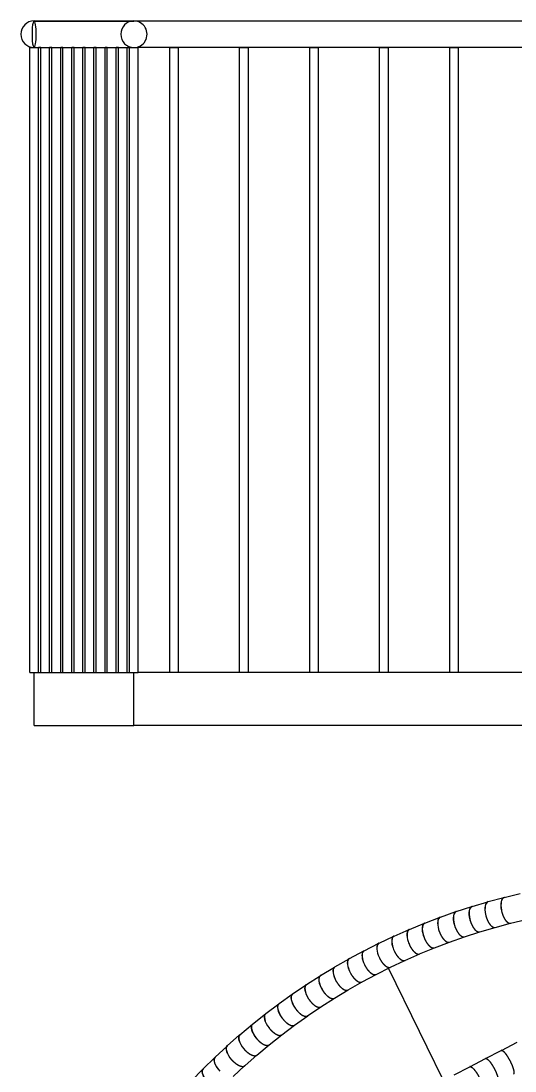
# Model space of a CAD drawing. Header units: millimetres. Extents: x -934 to 934, y -2220 to 2220.
# Drawn here: x -922 to -214, y 716 to 2220 of the extents above; entities that cross this region are included whole.
import ezdxf

# ---------------------------------------------------------------- set-up
doc = ezdxf.new("R2010")
doc.units = ezdxf.units.MM
doc.layers.add('Elevation', color=7, linetype='CONTINUOUS')
doc.layers.add('Plan', color=7, linetype='CONTINUOUS')

msp = doc.modelspace()

# ---------------------------------------------------------------- linework, layer by layer
at = {"layer": 'Elevation'}
for p, q in [((-50.2, 2220.2), (-903.2, 2220.2)), ((-903.2, 2220.2), (-760.1, 2220.2)), ((-909.5, 1286.8), (-909.5, 2182.1)), ((-903.2, 2182.1), (-766.5, 2182.1)), ((-896.8, 1286.8), (-896.8, 2182.1)), ((-893.6, 2182.1), (-896.8, 2182.1)), ((-893.6, 1286.8), (-893.6, 2182.1)), ((-880.9, 1286.8), (-880.9, 2182.1)), ((-877.7, 2182.1), (-880.9, 2182.1)), ((-877.7, 1286.8), (-877.7, 2182.1)), ((-865, 1286.8), (-865, 2182.1)), ((-861.8, 2182.1), (-865, 2182.1)), ((-861.8, 1286.8), (-861.8, 2182.1)), ((-849.1, 1286.8), (-849.1, 2182.1)), ((-845.9, 2182.1), (-849.1, 2182.1)), ((-845.9, 1286.8), (-845.9, 2182.1)), ((-833.2, 1286.8), (-833.2, 2182.1)), ((-830.1, 2182.1), (-833.2, 2182.1)), ((-830.1, 1286.8), (-830.1, 2182.1)), ((-817.4, 1286.8), (-817.4, 2182.1)), ((-814.2, 2182.1), (-817.4, 2182.1)), ((-814.2, 1286.8), (-814.2, 2182.1)), ((-801.5, 1286.8), (-801.5, 2182.1)), ((-798.3, 2182.1), (-801.5, 2182.1)), ((-798.3, 1286.8), (-798.3, 2182.1)), ((-785.6, 1286.8), (-785.6, 2182.1)), ((-782.4, 2182.1), (-785.6, 2182.1)), ((-782.4, 1286.8), (-782.4, 2182.1)), ((-769.7, 1286.8), (-769.7, 2182.1)), ((-766.5, 2182.1), (-769.7, 2182.1)), ((-766.5, 1286.8), (-766.5, 2182.1)), ((-753.8, 1286.8), (-753.8, 2182.1)), ((-50.2, 2182.1), (-753.8, 2182.1)), ((-708.8, 1286.8), (-708.8, 2182.1)), ((-696.1, 1286.8), (-696.1, 2182.1)), ((-608.5, 1286.8), (-608.5, 2182.1)), ((-595.8, 1286.8), (-595.8, 2182.1)), ((-508.1, 1286.8), (-508.1, 2182.1)), ((-495.4, 1286.8), (-495.4, 2182.1)), ((-407.8, 1286.8), (-407.8, 2182.1)), ((-395.1, 1286.8), (-395.1, 2182.1)), ((-307.4, 1286.8), (-307.4, 2182.1)), ((-294.7, 1286.8), (-294.7, 2182.1)), ((-903.2, 1286.8), (-766.5, 1286.8)), ((-903.2, 1210.6), (-903.2, 1286.8)), ((-760.1, 1210.6), (-760.1, 1286.8)), ((143, 1286.8), (-753.8, 1286.8)), ((-903.2, 1210.6), (-760.1, 1210.6)), ((143, 1210.6), (-760.1, 1210.6)), ((-233.3, 745.2), (-210.5, 756.9)), ((-256, 733.5), (-233.4, 745.2)), ((-278.6, 721.8), (-256.1, 733.4)), ((-301, 710), (-278.7, 721.7))]:
    msp.add_line(p, q, dxfattribs=at)
for centre, major_axis, ratio, start_param, end_param in [((-903.2, 2201.2), (0, -19.1), 0.987688, 3.141593, 4.712389), ((-903.2, 2201.2), (0, 19.1), 0.156434, 0, 3.141593), ((-903.2, 2201.2), (0, 19.1), 0.156434, 4.712389, 0), ((-760.1, 2201.2), (0, -19.1), 0.987688, 3.141593, 4.712389), ((-760.1, 2201.2), (0, -19.1), 0.987688, 0, 3.141593), ((-903.2, 2201.2), (0, -19.1), 0.987688, 4.712389, 0), ((-903.2, 2201.2), (0, 19.1), 0.156434, 3.141593, 4.712389), ((-760.1, 2201.2), (0, -19.1), 0.987688, 4.712389, 0), ((-224.6, 728.2), (8.7, -16.9), 0.230973, -3.254442, -3.141593), ((-224.6, 728.2), (8.7, -17), 0.208714, -3.141593, -3.135596), ((-224.6, 728.2), (8.7, -17), 0.208714, -3.25386, -3.141593), ((-247.3, 716.5), (8.8, -16.9), 0.25308, -3.266597, -3.141593), ((-247.3, 716.5), (8.7, -16.9), 0.230973, -3.141593, -3.135532), ((-247.3, 716.5), (8.7, -16.9), 0.230973, -3.265885, -3.141593), ((-269.8, 704.9), (8.8, -16.9), 0.27502, -3.278898, -3.141593), ((-269.8, 704.9), (8.8, -16.9), 0.25308, -3.27804, -3.141593), ((-269.8, 704.9), (8.8, -16.9), 0.25308, -3.141593, -3.135461)]:
    msp.add_ellipse(centre, major_axis=major_axis, ratio=ratio, start_param=start_param, end_param=end_param, dxfattribs=at)
for points in [[(-909.5, 2182.1), (-909.4, 2182.1), (-908.9, 2182.1), (-908.1, 2182.1), (-907.1, 2182.1), (-905.9, 2182.1), (-904.6, 2182.1), (-903.2, 2182.1), (-901.8, 2182.1), (-900.4, 2182.1), (-899.2, 2182.1), (-898.2, 2182.1), (-897.5, 2182.1), (-897, 2182.1), (-896.8, 2182.1)], [(-893.6, 2182.1), (-893.5, 2182.1), (-893, 2182.1), (-892.2, 2182.1), (-891.2, 2182.1), (-890, 2182.1), (-888.7, 2182.1), (-887.3, 2182.1), (-885.9, 2182.1), (-884.5, 2182.1), (-883.3, 2182.1), (-882.3, 2182.1), (-881.6, 2182.1), (-881.1, 2182.1), (-880.9, 2182.1)], [(-877.7, 2182.1), (-877.6, 2182.1), (-877.1, 2182.1), (-876.3, 2182.1), (-875.3, 2182.1), (-874.1, 2182.1), (-872.8, 2182.1), (-871.4, 2182.1), (-870, 2182.1), (-868.6, 2182.1), (-867.4, 2182.1), (-866.4, 2182.1), (-865.7, 2182.1), (-865.2, 2182.1), (-865, 2182.1)], [(-845.9, 2182.1), (-845.8, 2182.1), (-845.3, 2182.1), (-844.6, 2182.1), (-843.6, 2182.1), (-842.4, 2182.1), (-841, 2182.1), (-839.6, 2182.1), (-838.2, 2182.1), (-836.8, 2182.1), (-835.6, 2182.1), (-834.6, 2182.1), (-833.9, 2182.1), (-833.4, 2182.1), (-833.2, 2182.1)], [(-830.1, 2182.1), (-829.9, 2182.1), (-829.4, 2182.1), (-828.7, 2182.1), (-827.7, 2182.1), (-826.5, 2182.1), (-825.1, 2182.1), (-823.7, 2182.1), (-822.3, 2182.1), (-820.9, 2182.1), (-819.7, 2182.1), (-818.7, 2182.1), (-818, 2182.1), (-817.5, 2182.1), (-817.4, 2182.1)], [(-782.4, 2182.1), (-782.2, 2182.1), (-781.7, 2182.1), (-781, 2182.1), (-780, 2182.1), (-778.8, 2182.1), (-777.4, 2182.1), (-776, 2182.1), (-774.6, 2182.1), (-773.3, 2182.1), (-772.1, 2182.1), (-771.1, 2182.1), (-770.3, 2182.1), (-769.8, 2182.1), (-769.7, 2182.1)], [(-766.5, 2182.1), (-766.3, 2182.1), (-765.8, 2182.1), (-765.1, 2182.1), (-764.1, 2182.1), (-762.9, 2182.1), (-761.5, 2182.1), (-760.1, 2182.1), (-758.7, 2182.1), (-757.4, 2182.1), (-756.2, 2182.1), (-755.2, 2182.1), (-754.4, 2182.1), (-753.9, 2182.1), (-753.8, 2182.1)], [(-708.8, 2182.1), (-708.7, 2182.1), (-708.2, 2182.1), (-707.4, 2182.1), (-706.4, 2182.1), (-705.2, 2182.1), (-703.9, 2182.1), (-702.5, 2182.1), (-701.1, 2182.1), (-699.7, 2182.1), (-698.5, 2182.1), (-697.5, 2182.1), (-696.8, 2182.1), (-696.3, 2182.1), (-696.1, 2182.1)], [(-608.5, 2182.1), (-608.3, 2182.1), (-607.8, 2182.1), (-607.1, 2182.1), (-606.1, 2182.1), (-604.9, 2182.1), (-603.5, 2182.1), (-602.1, 2182.1), (-600.7, 2182.1), (-599.4, 2182.1), (-598.2, 2182.1), (-597.2, 2182.1), (-596.4, 2182.1), (-595.9, 2182.1), (-595.8, 2182.1)], [(-508.1, 2182.1), (-508, 2182.1), (-507.5, 2182.1), (-506.7, 2182.1), (-505.7, 2182.1), (-504.5, 2182.1), (-503.2, 2182.1), (-501.8, 2182.1), (-500.4, 2182.1), (-499, 2182.1), (-497.8, 2182.1), (-496.8, 2182.1), (-496.1, 2182.1), (-495.6, 2182.1), (-495.4, 2182.1)], [(-407.8, 2182.1), (-407.6, 2182.1), (-407.1, 2182.1), (-406.4, 2182.1), (-405.4, 2182.1), (-404.2, 2182.1), (-402.8, 2182.1), (-401.4, 2182.1), (-400, 2182.1), (-398.7, 2182.1), (-397.5, 2182.1), (-396.5, 2182.1), (-395.7, 2182.1), (-395.2, 2182.1), (-395.1, 2182.1)], [(-307.4, 2182.1), (-307.3, 2182.1), (-306.8, 2182.1), (-306, 2182.1), (-305, 2182.1), (-303.8, 2182.1), (-302.5, 2182.1), (-301.1, 2182.1), (-299.7, 2182.1), (-298.3, 2182.1), (-297.1, 2182.1), (-296.1, 2182.1), (-295.4, 2182.1), (-294.9, 2182.1), (-294.7, 2182.1)], [(-909.5, 1286.8), (-909.4, 1286.8), (-908.9, 1286.8), (-908.1, 1286.8), (-907.1, 1286.8), (-905.9, 1286.8), (-904.6, 1286.8), (-903.2, 1286.8), (-901.8, 1286.8), (-900.4, 1286.8), (-899.2, 1286.8), (-898.2, 1286.8), (-897.5, 1286.8), (-897, 1286.8), (-896.8, 1286.8)], [(-893.6, 1286.8), (-893.5, 1286.8), (-893, 1286.8), (-892.2, 1286.8), (-891.2, 1286.8), (-890, 1286.8), (-888.7, 1286.8), (-887.3, 1286.8), (-885.9, 1286.8), (-884.5, 1286.8), (-883.3, 1286.8), (-882.3, 1286.8), (-881.6, 1286.8), (-881.1, 1286.8), (-880.9, 1286.8)], [(-877.7, 1286.8), (-877.6, 1286.8), (-877.1, 1286.8), (-876.3, 1286.8), (-875.3, 1286.8), (-874.1, 1286.8), (-872.8, 1286.8), (-871.4, 1286.8), (-870, 1286.8), (-868.6, 1286.8), (-867.4, 1286.8), (-866.4, 1286.8), (-865.7, 1286.8), (-865.2, 1286.8), (-865, 1286.8)], [(-861.8, 1286.8), (-861.7, 1286.8), (-861.2, 1286.8), (-860.5, 1286.8), (-859.4, 1286.8), (-858.2, 1286.8), (-856.9, 1286.8), (-855.5, 1286.8), (-854.1, 1286.8), (-852.7, 1286.8), (-851.5, 1286.8), (-850.5, 1286.8), (-849.8, 1286.8), (-849.3, 1286.8), (-849.1, 1286.8)], [(-845.9, 1286.8), (-845.8, 1286.8), (-845.3, 1286.8), (-844.6, 1286.8), (-843.6, 1286.8), (-842.4, 1286.8), (-841, 1286.8), (-839.6, 1286.8), (-838.2, 1286.8), (-836.8, 1286.8), (-835.6, 1286.8), (-834.6, 1286.8), (-833.9, 1286.8), (-833.4, 1286.8), (-833.2, 1286.8)], [(-830.1, 1286.8), (-829.9, 1286.8), (-829.4, 1286.8), (-828.7, 1286.8), (-827.7, 1286.8), (-826.5, 1286.8), (-825.1, 1286.8), (-823.7, 1286.8), (-822.3, 1286.8), (-820.9, 1286.8), (-819.7, 1286.8), (-818.7, 1286.8), (-818, 1286.8), (-817.5, 1286.8), (-817.4, 1286.8)], [(-814.2, 1286.8), (-814, 1286.8), (-813.5, 1286.8), (-812.8, 1286.8), (-811.8, 1286.8), (-810.6, 1286.8), (-809.2, 1286.8), (-807.8, 1286.8), (-806.4, 1286.8), (-805.1, 1286.8), (-803.9, 1286.8), (-802.8, 1286.8), (-802.1, 1286.8), (-801.6, 1286.8), (-801.5, 1286.8)], [(-798.3, 1286.8), (-798.1, 1286.8), (-797.6, 1286.8), (-796.9, 1286.8), (-795.9, 1286.8), (-794.7, 1286.8), (-793.3, 1286.8), (-791.9, 1286.8), (-790.5, 1286.8), (-789.2, 1286.8), (-788, 1286.8), (-787, 1286.8), (-786.2, 1286.8), (-785.7, 1286.8), (-785.6, 1286.8)], [(-782.4, 1286.8), (-782.2, 1286.8), (-781.7, 1286.8), (-781, 1286.8), (-780, 1286.8), (-778.8, 1286.8), (-777.4, 1286.8), (-776, 1286.8), (-774.6, 1286.8), (-773.3, 1286.8), (-772.1, 1286.8), (-771.1, 1286.8), (-770.3, 1286.8), (-769.8, 1286.8), (-769.7, 1286.8)], [(-766.5, 1286.8), (-766.3, 1286.8), (-765.8, 1286.8), (-765.1, 1286.8), (-764.1, 1286.8), (-762.9, 1286.8), (-761.5, 1286.8), (-760.1, 1286.8), (-758.7, 1286.8), (-757.4, 1286.8), (-756.2, 1286.8), (-755.2, 1286.8), (-754.4, 1286.8), (-753.9, 1286.8), (-753.8, 1286.8)], [(-232.9, 745.3), (-231.7, 744.9), (-230.2, 743.7), (-228.4, 741.8), (-226.4, 739.3), (-224.4, 736.2), (-222.4, 732.8), (-220.4, 729.2), (-218.7, 725.5), (-217.3, 722), (-216.2, 718.7), (-215.5, 715.9), (-215.2, 713.7), (-215.3, 712.1), (-215.9, 711.3)], [(-255.5, 733.6), (-254.2, 733.2), (-252.6, 732), (-250.7, 730.2), (-248.7, 727.6), (-246.7, 724.6), (-244.6, 721.2), (-242.7, 717.6), (-241, 713.9), (-239.6, 710.4), (-238.5, 707.1), (-237.9, 704.3), (-237.6, 702.1), (-237.9, 700.5), (-238.6, 699.6)], [(-277.9, 721.9), (-276.6, 721.5), (-274.9, 720.4), (-272.9, 718.5), (-270.9, 716), (-268.8, 713), (-266.7, 709.6), (-264.8, 706), (-263.1, 702.4), (-261.7, 698.8), (-260.7, 695.6), (-260.1, 692.7), (-259.9, 690.5), (-260.3, 688.8), (-261, 688)]]:
    msp.add_open_spline(points, degree=1, dxfattribs=at)
at = {"layer": 'Plan'}
for p, q in [((-252.2, 958.3), (-229.6, 964.3)), ((-229.1, 964.5), (-206.3, 969.9)), ((-298, 944.2), (-275.7, 951.4)), ((-275.2, 951.5), (-252.7, 958.2)), ((-343, 927.7), (-321, 936.1)), ((-320.6, 936.2), (-298.5, 944)), ((-220, 927.5), (-197.6, 932.8)), ((-387.1, 909), (-365.6, 918.5)), ((-365.1, 918.6), (-343.4, 927.5)), ((-264.2, 915), (-242.2, 921.5)), ((-242.2, 921.5), (-220, 927.5)), ((-408.7, 898.8), (-387.5, 908.8)), ((-307.8, 900.4), (-286.1, 908)), ((-286.1, 908), (-264.2, 915.1)), ((-451.2, 876.7), (-430.5, 887.8)), ((-430.1, 888), (-409.2, 898.6)), ((-350.5, 883.5), (-329.2, 892.2)), ((-329.2, 892.2), (-307.7, 900.4)), ((-472, 864.9), (-451.6, 876.5)), ((-392.3, 864.4), (-371.5, 874.2)), ((-371.5, 874.2), (-350.4, 883.5)), ((-492.5, 852.5), (-472.5, 864.6)), ((-412.8, 854.1), (-392.2, 864.4)), ((-25.3, 110.8), (-395.2, 862.9)), ((-512.7, 839.6), (-493, 852.2)), ((-453, 831.9), (-433, 843.3)), ((-433.1, 843.2), (-412.8, 854.1)), ((-532.6, 826.2), (-513.1, 839.3)), ((-472.7, 820), (-453, 831.9)), ((-552.1, 812.3), (-533, 825.9)), ((-492, 807.6), (-472.6, 820)), ((-589.9, 783), (-571.6, 797.6)), ((-571.2, 797.9), (-552.4, 812)), ((-511.1, 794.7), (-492, 807.6)), ((-608.3, 767.6), (-590.3, 782.7)), ((-529.7, 781.4), (-511, 794.8)), ((-566.1, 753.3), (-548.1, 767.6)), ((-548.1, 767.6), (-529.7, 781.4)), ((-626.3, 751.8), (-608.7, 767.3)), ((-583.7, 738.5), (-566, 753.3)), ((-643.8, 735.5), (-626.6, 751.4)), ((-600.9, 723.3), (-583.6, 738.6)), ((-660.9, 718.7), (-644.2, 735.1)), ((-617.7, 707.7), (-600.9, 723.4)), ((-677.6, 701.6), (-661.3, 718.4))]:
    msp.add_line(p, q, dxfattribs=at)
for centre, major_axis, start_param, end_param in [((-224.6, 945.9), (4.9, -18.4), 3.141593, 4.593818), ((-224.6, 945.9), (4.4, -18.5), 3.141593, 4.605843), ((-224.6, 945.9), (4.9, -18.4), 3.112836, 3.141593), ((-269.8, 933.3), (5.9, -18.1), 3.141593, 4.569362), ((-269.8, 933.3), (5.4, -18.3), 3.141593, 4.581663), ((-269.8, 933.3), (5.9, -18.1), 3.112836, 3.141593), ((-247.3, 939.9), (5.4, -18.3), 3.141593, 4.581663), ((-247.3, 939.9), (4.9, -18.4), 3.141593, 4.593818), ((-247.3, 939.9), (5.4, -18.3), 3.112836, 3.141593), ((-314.3, 918.3), (6.8, -17.8), 3.141593, 4.544261), ((-314.3, 918.3), (6.3, -18), 3.141593, 4.5569), ((-314.3, 918.3), (6.8, -17.8), 3.112836, 3.141593), ((-292.1, 926), (6.3, -18), 3.141593, 4.5569), ((-292.1, 926), (5.9, -18.1), 3.141593, 4.569362), ((-292.1, 926), (6.3, -18), 3.112836, 3.141593), ((-269.8, 933.3), (5.9, -18.1), 4.569362, 4.706667), ((-269.8, 933.3), (5.4, -18.3), 4.581663, 4.718111), ((-247.3, 939.9), (5.4, -18.3), 4.581663, 4.706667), ((-247.3, 939.9), (4.9, -18.4), 4.593818, 4.718111), ((-224.6, 945.9), (4.9, -18.4), 4.593818, 4.706667), ((-224.6, 945.9), (4.4, -18.5), 4.605843, 4.718111), ((-357.9, 901), (7.7, -17.4), 3.141593, 4.518384), ((-357.9, 901), (7.2, -17.6), 3.141593, 4.531428), ((-357.9, 901), (7.7, -17.4), 3.112836, 3.141593), ((-336.2, 909.9), (7.2, -17.6), 3.141593, 4.531428), ((-336.2, 909.9), (6.8, -17.8), 3.141593, 4.544261), ((-336.2, 909.9), (7.2, -17.6), 3.112836, 3.141593), ((-314.3, 918.3), (6.8, -17.8), 4.544261, 4.706667), ((-314.3, 918.3), (6.3, -18), 4.5569, 4.718111), ((-292.1, 926), (6.3, -18), 4.5569, 4.706667), ((-292.1, 926), (5.9, -18.1), 4.569362, 4.718111), ((-379.4, 891.6), (8.1, -17.2), 3.141593, 4.505111), ((-379.4, 891.6), (7.7, -17.4), 3.141593, 4.518384), ((-379.4, 891.6), (8.1, -17.2), 3.112836, 3.141593), ((-336.2, 909.9), (7.2, -17.6), 4.531428, 4.706667), ((-336.2, 909.9), (6.8, -17.8), 4.544261, 4.718111), ((-421.5, 871), (9, -16.8), 3.141593, 4.477798), ((-421.5, 871), (8.6, -17), 3.141593, 4.491589), ((-421.5, 871), (9, -16.8), 3.112836, 3.141593), ((-400.6, 881.6), (8.6, -17), 3.141593, 4.491589), ((-400.6, 881.6), (8.1, -17.2), 3.141593, 4.505111), ((-400.6, 881.6), (8.6, -17), 3.112836, 3.141593), ((-379.4, 891.6), (8.1, -17.2), 4.505111, 4.706667), ((-379.4, 891.6), (7.7, -17.4), 4.518384, 4.718111), ((-357.9, 901), (7.7, -17.4), 4.518384, 4.706667), ((-357.9, 901), (7.2, -17.6), 4.531428, 4.718111), ((-442.2, 859.9), (9.4, -16.6), 3.141593, 4.463716), ((-442.2, 859.9), (9, -16.8), 3.141593, 4.477798), ((-442.2, 859.9), (9.4, -16.6), 3.112836, 3.141593), ((-400.6, 881.6), (8.6, -17), 4.491589, 4.706667), ((-400.6, 881.6), (8.1, -17.2), 4.505111, 4.718111), ((-462.6, 848.3), (9.8, -16.3), 3.141593, 4.706667), ((-462.6, 848.3), (9.4, -16.6), 3.141593, 4.463716), ((-462.6, 848.3), (9.8, -16.3), 3.112836, 3.141593), ((-442.2, 859.9), (9.4, -16.6), 4.463716, 4.706667), ((-442.2, 859.9), (9, -16.8), 4.477798, 4.718111), ((-421.5, 871), (9, -16.8), 4.477798, 4.706667), ((-421.5, 871), (8.6, -17), 4.491589, 4.718111), ((-482.7, 836.2), (10.3, -16), 3.141593, 4.706667), ((-482.7, 836.2), (9.8, -16.3), 3.141593, 4.718111), ((-482.7, 836.2), (10.3, -16), 3.112836, 3.141593), ((-462.6, 848.3), (9.4, -16.6), 4.463716, 4.718111), ((-502.5, 823.6), (10.7, -15.8), 3.141593, 4.706667), ((-502.5, 823.6), (10.3, -16), 3.141593, 4.718111), ((-502.5, 823.6), (10.7, -15.8), 3.112836, 3.141593), ((-521.9, 810.4), (11.1, -15.5), 3.141593, 4.706667), ((-521.9, 810.4), (10.7, -15.8), 3.141593, 4.718111), ((-521.9, 810.4), (11.1, -15.5), 3.112836, 3.141593), ((-559.7, 782.7), (11.9, -14.9), 3.141593, 4.706667), ((-559.7, 782.7), (11.5, -15.2), 3.141593, 4.718111), ((-559.7, 782.7), (11.9, -14.9), 3.112836, 3.141593), ((-541, 796.8), (11.5, -15.2), 3.141593, 4.706667), ((-541, 796.8), (11.1, -15.5), 3.141593, 4.718111), ((-541, 796.8), (11.5, -15.2), 3.112836, 3.141593), ((-578.1, 768.1), (12.2, -14.6), 3.141593, 4.706667), ((-578.1, 768.1), (11.9, -14.9), 3.141593, 4.718111), ((-578.1, 768.1), (12.2, -14.6), 3.112836, 3.141593), ((-596.1, 753), (12.2, -14.6), 3.141593, 4.718111), ((-596.1, 753), (12.6, -14.3), 3.112836, 3.141593), ((-596.1, 753), (12.6, -14.3), 3.141593, 4.706667), ((-613.7, 737.5), (13, -14), 3.141593, 4.706667), ((-613.7, 737.5), (12.6, -14.3), 3.141593, 4.718111), ((-613.7, 737.5), (13, -14), 3.112836, 3.141593), ((-630.8, 721.5), (13.3, -13.6), 3.141593, 4.706667), ((-630.8, 721.5), (13, -14), 3.141593, 4.718111), ((-630.8, 721.5), (13.3, -13.6), 3.112836, 3.141593), ((-647.6, 705.1), (13.7, -13.3), 3.141593, 4.706667), ((-647.6, 705.1), (13.3, -13.6), 3.141593, 4.718111), ((-647.6, 705.1), (13.7, -13.3), 3.112836, 3.141593)]:
    msp.add_ellipse(centre, major_axis=major_axis, ratio=0.445997, start_param=start_param, end_param=end_param, dxfattribs=at)
for points in [[(-255.5, 937.6), (-254.9, 935.6), (-254.1, 933.6), (-253.3, 931.7), (-252.5, 929.9), (-251.5, 928.2), (-250.5, 926.7), (-249.5, 925.3), (-248.4, 924.1), (-247.3, 923.2), (-246.3, 922.4), (-245.2, 921.8), (-244.2, 921.5), (-243.2, 921.4), (-242.2, 921.5)], [(-232.9, 943.9), (-232.3, 941.8), (-231.6, 939.8), (-230.9, 937.9), (-230.1, 936.1), (-229.1, 934.4), (-228.2, 932.8), (-227.2, 931.4), (-226.2, 930.2), (-225.1, 929.2), (-224, 928.4), (-223, 927.8), (-222, 927.5), (-221, 927.4), (-220, 927.5)], [(-300.2, 923.3), (-299.5, 921.3), (-298.6, 919.4), (-297.7, 917.5), (-296.8, 915.8), (-295.7, 914.2), (-294.7, 912.7), (-293.6, 911.4), (-292.4, 910.3), (-291.3, 909.3), (-290.2, 908.6), (-289.1, 908.1), (-288, 907.8), (-287, 907.8), (-286.1, 908)], [(-277.9, 930.7), (-277.3, 928.7), (-276.5, 926.8), (-275.6, 924.9), (-274.7, 923.1), (-273.7, 921.5), (-272.7, 920), (-271.6, 918.6), (-270.5, 917.5), (-269.4, 916.5), (-268.3, 915.8), (-267.2, 915.3), (-266.2, 915), (-265.2, 914.9), (-264.2, 915)], [(-242.2, 921.5), (-242.1, 921.6)], [(-220, 927.5), (-219.9, 927.5)], [(-344.1, 906.8), (-343.3, 904.8), (-342.3, 902.9), (-341.4, 901.1), (-340.3, 899.4), (-339.2, 897.9), (-338, 896.5), (-336.9, 895.2), (-335.7, 894.2), (-334.5, 893.3), (-333.4, 892.6), (-332.2, 892.2), (-331.2, 892), (-330.2, 892), (-329.2, 892.2)], [(-322.3, 915.3), (-321.5, 913.4), (-320.6, 911.5), (-319.7, 909.6), (-318.6, 907.9), (-317.6, 906.3), (-316.5, 904.9), (-315.3, 903.6), (-314.2, 902.5), (-313, 901.6), (-311.9, 900.9), (-310.8, 900.4), (-309.7, 900.2), (-308.7, 900.2), (-307.8, 900.4)], [(-286.1, 908), (-286, 908)], [(-264.2, 915), (-264.1, 915.1)], [(-387.1, 888), (-386.2, 886.1), (-385.2, 884.3), (-384.1, 882.5), (-382.9, 880.9), (-381.7, 879.4), (-380.5, 878), (-379.3, 876.8), (-378, 875.8), (-376.8, 875), (-375.6, 874.4), (-374.5, 874), (-373.4, 873.9), (-372.4, 873.9), (-371.5, 874.2)], [(-365.7, 897.7), (-365.7, 897.7)], [(-365.7, 897.7), (-364.8, 895.8), (-363.9, 893.9), (-362.8, 892.1), (-361.7, 890.4), (-360.6, 888.9), (-359.4, 887.5), (-358.2, 886.3), (-357, 885.3), (-355.8, 884.4), (-354.6, 883.8), (-353.5, 883.4), (-352.4, 883.2), (-351.4, 883.2), (-350.5, 883.5)], [(-329.2, 892.2), (-329.1, 892.2)], [(-307.8, 900.4), (-307.7, 900.4)], [(-408.2, 877.8), (-407.2, 875.9), (-406.2, 874.1), (-405.1, 872.4), (-403.9, 870.8), (-402.6, 869.3), (-401.4, 868), (-400.1, 866.8), (-398.9, 865.9), (-397.6, 865.1), (-396.4, 864.5), (-395.3, 864.2), (-394.2, 864), (-393.2, 864.1), (-392.3, 864.4)], [(-371.5, 874.2), (-371.4, 874.2)], [(-350.5, 883.5), (-350.4, 883.5)], [(-429.1, 867.1), (-428.1, 865.2), (-426.9, 863.4), (-425.8, 861.7), (-424.5, 860.2), (-423.3, 858.7), (-422, 857.4), (-420.7, 856.3), (-419.4, 855.4), (-418.2, 854.6), (-416.9, 854.1), (-415.8, 853.8), (-414.7, 853.7), (-413.7, 853.8), (-412.8, 854.1)], [(-392.3, 864.4), (-392.2, 864.5)], [(-469.9, 844), (-468.8, 842.2), (-467.6, 840.5), (-466.4, 838.9), (-465.1, 837.3), (-463.7, 836), (-462.4, 834.7), (-461, 833.7), (-459.7, 832.8), (-458.4, 832.1), (-457.2, 831.7), (-456, 831.4), (-454.9, 831.3), (-453.9, 831.5), (-453, 831.9)], [(-449.7, 855.8), (-448.6, 854), (-447.4, 852.2), (-446.2, 850.6), (-444.9, 849), (-443.6, 847.6), (-442.3, 846.3), (-441, 845.3), (-439.7, 844.4), (-438.4, 843.6), (-437.2, 843.1), (-436, 842.8), (-434.9, 842.8), (-433.9, 842.9), (-433.1, 843.2)], [(-433.1, 843.2), (-433, 843.3)], [(-412.8, 854.1), (-412.7, 854.1)], [(-489.9, 831.7), (-488.7, 829.9), (-487.5, 828.2), (-486.2, 826.6), (-484.9, 825.2), (-483.5, 823.8), (-482.1, 822.6), (-480.7, 821.6), (-479.4, 820.8), (-478.1, 820.1), (-476.8, 819.7), (-475.6, 819.4), (-474.5, 819.4), (-473.6, 819.6), (-472.7, 820)], [(-453, 831.9), (-452.9, 831.9)], [(-509.6, 818.9), (-508.3, 817.1), (-507.1, 815.5), (-505.7, 813.9), (-504.3, 812.5), (-502.9, 811.2), (-501.5, 810), (-500.1, 809), (-498.7, 808.2), (-497.4, 807.6), (-496.2, 807.2), (-495, 807), (-493.9, 807), (-492.9, 807.2), (-492, 807.6)], [(-472.7, 820), (-472.6, 820)], [(-528.9, 805.6), (-527.6, 803.9), (-526.3, 802.2), (-524.9, 800.7), (-523.5, 799.3), (-522, 798), (-520.6, 796.9), (-519.2, 795.9), (-517.8, 795.2), (-516.4, 794.6), (-515.2, 794.2), (-514, 794.1), (-512.9, 794.1), (-511.9, 794.3), (-511.1, 794.7)], [(-492, 807.6), (-491.9, 807.7)], [(-547.8, 791.8), (-546.5, 790.1), (-545.2, 788.5), (-543.7, 787), (-542.3, 785.6), (-540.8, 784.4), (-539.3, 783.3), (-537.9, 782.4), (-536.5, 781.7), (-535.1, 781.1), (-533.8, 780.8), (-532.7, 780.6), (-531.6, 780.7), (-530.6, 780.9), (-529.7, 781.4)], [(-511.1, 794.7), (-511, 794.8)], [(-566.4, 777.5), (-565.1, 775.8), (-563.7, 774.3), (-562.2, 772.8), (-560.7, 771.5), (-559.2, 770.3), (-557.7, 769.2), (-556.3, 768.4), (-554.8, 767.7), (-553.5, 767.2), (-552.2, 766.8), (-551, 766.7), (-549.9, 766.8), (-548.9, 767.1), (-548.1, 767.6)], [(-548.1, 767.6), (-548, 767.6)], [(-529.7, 781.4), (-529.7, 781.5)], [(-584.7, 762.7), (-583.3, 761.1), (-581.8, 759.6), (-580.3, 758.1), (-578.8, 756.8), (-577.3, 755.7), (-575.8, 754.7), (-574.3, 753.9), (-572.8, 753.2), (-571.4, 752.7), (-570.1, 752.4), (-568.9, 752.4), (-567.8, 752.5), (-566.9, 752.8), (-566.1, 753.3)], [(-566.1, 753.3), (-566, 753.3)], [(-602.5, 747.5), (-601.1, 745.9), (-599.6, 744.4), (-598.1, 743), (-596.5, 741.8), (-594.9, 740.6), (-593.4, 739.7), (-591.9, 738.9), (-590.4, 738.3), (-589, 737.8), (-587.7, 737.6), (-586.5, 737.5), (-585.4, 737.7), (-584.5, 738), (-583.7, 738.5)], [(-583.7, 738.5), (-583.6, 738.6)], [(-620, 731.8), (-618.5, 730.2), (-617, 728.8), (-615.4, 727.5), (-613.8, 726.2), (-612.2, 725.2), (-610.6, 724.2), (-609.1, 723.5), (-607.6, 722.9), (-606.2, 722.5), (-604.9, 722.3), (-603.7, 722.3), (-602.6, 722.4), (-601.7, 722.8), (-600.9, 723.3)], [(-600.9, 723.3), (-600.8, 723.4)]]:
    msp.add_open_spline(points, degree=1, dxfattribs=at)

doc.saveas('drawing.dxf')
